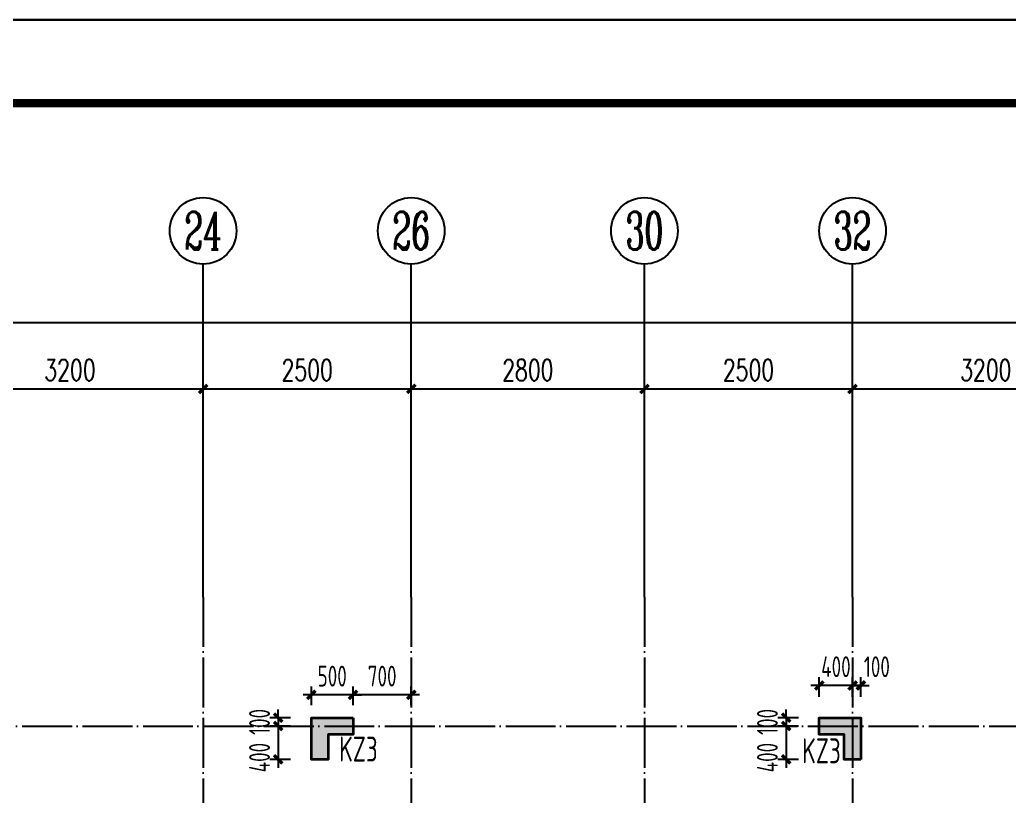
# Model space of a CAD drawing. Extents: x 393367 to 3005760, y 4998 to 826018.
# Drawn here: x 2386833 to 2398716, y 508634 to 517962 of the extents above; entities that cross this region are included whole.
import ezdxf
from ezdxf.enums import TextEntityAlignment as Align

# ---------------------------------------------------------------- set-up
doc = ezdxf.new("R2010")
doc.units = 0
doc.header["$LTSCALE"] = 1000
doc.linetypes.add('DOTE', pattern=[2.42, 2, -0.2, 0.02, -0.2])
doc.layers.get('0').update_dxf_attribs({"linetype": 'CONTINUOUS'})
doc.layers.get('Defpoints').update_dxf_attribs({"linetype": 'CONTINUOUS'})
for name, color, linetype in [('-TK', 7, 'CONTINUOUS'), ('AXIS', 3, 'CONTINUOUS'), ('AXIS_TEXT', 7, 'CONTINUOUS'), ('COLU', 7, 'CONTINUOUS'), ('COLU_HATCH', 251, 'CONTINUOUS'), ('DIM', 3, 'CONTINUOUS'), ('DOTE', 8, 'DOTE'), ('TEXT', 7, 'CONTINUOUS')]:
    doc.layers.add(name, color=color, linetype=linetype)
doc.layers.add('yichutu', color=7, linetype='CONTINUOUS', true_color=0xffffff, plot=False)
doc.styles.add('_TCH_AXIS', font='COMPLEX', dxfattribs={"bigfont": 'GBCBIG'})
doc.styles.add('_TCH_DIM_T3', font='SIMPLEX', dxfattribs={"width": 0.705882, "bigfont": 'GBCBIG'})
doc.styles.add('COMPLEX', font='COMPLEX')
doc.styles.add('TSSD_Rein', font='Tssdeng.shx', dxfattribs={"width": 0.7, "bigfont": 'hztxt.shx'})
doc.dimstyles.new('_TCH_ARCH&&100', dxfattribs={"dimtxt": 255, "dimasz": 100, "dimexe": 250, "dimexo": 300, "dimgap": 100, "dimtad": 1, "dimdec": 0, "dimzin": 0, "dimdsep": 46, "dimtxsty": '_TCH_DIM_T3', "dimblk": 'ARCHTICK', "dimcen": 0.09, "dimclrt": 7, "dimazin": 2, "dimtfac": 1, "dimtdec": 0, "dimtix": 1, "dimtmove": 2, "dimatfit": 3, "dimldrblk": 'ARCHTICK', "dimfxl": 1, "dimtolj": 1, "dimtzin": 0, "dimarcsym": 0})
doc.dimstyles.new('TSSD_100_100$0', dxfattribs={"dimtxt": 250, "dimasz": 100, "dimexe": 100, "dimexo": 250, "dimgap": 100, "dimtad": 1, "dimdec": 0, "dimzin": 0, "dimdsep": 46, "dimtxsty": 'TSSD_Rein', "dimblk": 'ARCHTICK', "dimcen": 0, "dimdle": 100, "dimclrt": 7, "dimadec": 0, "dimazin": 0, "dimtfac": 1, "dimtdec": 0, "dimtix": 1, "dimtmove": 2, "dimatfit": 3, "dimldrblk": '_tsdbk', "dimfxl": 1, "dimtolj": 1, "dimtzin": 0, "dimarcsym": 0})

# ---------------------------------------------------------------- blocks, each defined once
blk = doc.blocks.new('_ArchTick')
at = {"color": 0, "linetype": 'ByBlock', "const_width": 0.4}
blk.add_lwpolyline([(-0.5, -0.5), (0.5, 0.5)], dxfattribs=at)
blk = doc.blocks.new('*D67')
at = {"layer": 'AXIS', "color": 0, "lineweight": -2, "transparency": 16777216}
for p, q in [((2396835, 511327), (2396835, 513777)), ((2400035, 511327), (2400035, 513777)), ((2396835, 513527), (2400035, 513527))]:
    blk.add_line(p, q, dxfattribs=at)
at = {"layer": 'Defpoints', "color": 0, "transparency": 16777216}
for p in [(2400035, 513527), (2396835, 511027), (2400035, 511027)]:
    blk.add_point(p, dxfattribs=at)
at = {"layer": 'AXIS', "color": 0, "lineweight": -2, "transparency": 16777216, "xscale": 100, "yscale": 100, "zscale": 100, "rotation": 180}
blk.add_blockref('_ArchTick', (2396835, 513527), dxfattribs=at)
at = {"layer": 'AXIS', "color": 0, "lineweight": -2, "transparency": 16777216, "xscale": 100, "yscale": 100, "zscale": 100}
blk.add_blockref('_ArchTick', (2400035, 513527), dxfattribs=at)
at = {"layer": 'AXIS', "color": 7, "transparency": 16777216, "insert": (2398435, 513754), "char_height": 255, "attachment_point": 5, "style": '_TCH_DIM_T3'}
blk.add_mtext('\\A1;3200', dxfattribs=at)
blk = doc.blocks.new('*D68')
at = {"layer": 'AXIS', "color": 0, "lineweight": -2, "transparency": 16777216}
for p, q in [((2394335, 511327), (2394335, 513777)), ((2396835, 511327), (2396835, 513777)), ((2394335, 513527), (2396835, 513527))]:
    blk.add_line(p, q, dxfattribs=at)
at = {"layer": 'Defpoints', "color": 0, "transparency": 16777216}
for p in [(2396835, 513527), (2394335, 511027), (2396835, 511027)]:
    blk.add_point(p, dxfattribs=at)
at = {"layer": 'AXIS', "color": 0, "lineweight": -2, "transparency": 16777216, "xscale": 100, "yscale": 100, "zscale": 100, "rotation": 180}
blk.add_blockref('_ArchTick', (2394335, 513527), dxfattribs=at)
at = {"layer": 'AXIS', "color": 0, "lineweight": -2, "transparency": 16777216, "xscale": 100, "yscale": 100, "zscale": 100}
blk.add_blockref('_ArchTick', (2396835, 513527), dxfattribs=at)
at = {"layer": 'AXIS', "color": 7, "transparency": 16777216, "insert": (2395585, 513754), "char_height": 255, "attachment_point": 5, "style": '_TCH_DIM_T3'}
blk.add_mtext('\\A1;2500', dxfattribs=at)
blk = doc.blocks.new('*D69')
at = {"layer": 'AXIS', "color": 0, "lineweight": -2, "transparency": 16777216}
for p, q in [((2391535, 511327), (2391535, 513777)), ((2394335, 511327), (2394335, 513777)), ((2391535, 513527), (2394335, 513527))]:
    blk.add_line(p, q, dxfattribs=at)
at = {"layer": 'Defpoints', "color": 0, "transparency": 16777216}
for p in [(2394335, 513527), (2391535, 511027), (2394335, 511027)]:
    blk.add_point(p, dxfattribs=at)
at = {"layer": 'AXIS', "color": 0, "lineweight": -2, "transparency": 16777216, "xscale": 100, "yscale": 100, "zscale": 100, "rotation": 180}
blk.add_blockref('_ArchTick', (2391535, 513527), dxfattribs=at)
at = {"layer": 'AXIS', "color": 0, "lineweight": -2, "transparency": 16777216, "xscale": 100, "yscale": 100, "zscale": 100}
blk.add_blockref('_ArchTick', (2394335, 513527), dxfattribs=at)
at = {"layer": 'AXIS', "color": 7, "transparency": 16777216, "insert": (2392935, 513754), "char_height": 255, "attachment_point": 5, "style": '_TCH_DIM_T3'}
blk.add_mtext('\\A1;2800', dxfattribs=at)
blk = doc.blocks.new('*D70')
at = {"layer": 'AXIS', "color": 0, "lineweight": -2, "transparency": 16777216}
for p, q in [((2389035, 511327), (2389035, 513777)), ((2391535, 511327), (2391535, 513777)), ((2389035, 513527), (2391535, 513527))]:
    blk.add_line(p, q, dxfattribs=at)
at = {"layer": 'Defpoints', "color": 0, "transparency": 16777216}
for p in [(2391535, 513527), (2389035, 511027), (2391535, 511027)]:
    blk.add_point(p, dxfattribs=at)
at = {"layer": 'AXIS', "color": 0, "lineweight": -2, "transparency": 16777216, "xscale": 100, "yscale": 100, "zscale": 100, "rotation": 180}
blk.add_blockref('_ArchTick', (2389035, 513527), dxfattribs=at)
at = {"layer": 'AXIS', "color": 0, "lineweight": -2, "transparency": 16777216, "xscale": 100, "yscale": 100, "zscale": 100}
blk.add_blockref('_ArchTick', (2391535, 513527), dxfattribs=at)
at = {"layer": 'AXIS', "color": 7, "transparency": 16777216, "insert": (2390285, 513754), "char_height": 255, "attachment_point": 5, "style": '_TCH_DIM_T3'}
blk.add_mtext('\\A1;2500', dxfattribs=at)
blk = doc.blocks.new('*D71')
at = {"layer": 'AXIS', "color": 0, "lineweight": -2, "transparency": 16777216}
for p, q in [((2385835, 511327), (2385835, 513777)), ((2389035, 511327), (2389035, 513777)), ((2385835, 513527), (2389035, 513527))]:
    blk.add_line(p, q, dxfattribs=at)
at = {"layer": 'Defpoints', "color": 0, "transparency": 16777216}
for p in [(2389035, 513527), (2385835, 511027), (2389035, 511027)]:
    blk.add_point(p, dxfattribs=at)
at = {"layer": 'AXIS', "color": 0, "lineweight": -2, "transparency": 16777216, "xscale": 100, "yscale": 100, "zscale": 100, "rotation": 180}
blk.add_blockref('_ArchTick', (2385835, 513527), dxfattribs=at)
at = {"layer": 'AXIS', "color": 0, "lineweight": -2, "transparency": 16777216, "xscale": 100, "yscale": 100, "zscale": 100}
blk.add_blockref('_ArchTick', (2389035, 513527), dxfattribs=at)
at = {"layer": 'AXIS', "color": 7, "transparency": 16777216, "insert": (2387435, 513754), "char_height": 255, "attachment_point": 5, "style": '_TCH_DIM_T3'}
blk.add_mtext('\\A1;3200', dxfattribs=at)
blk = doc.blocks.new('*D121')
at = {"layer": 'AXIS', "color": 0, "lineweight": -2, "transparency": 16777216}
for p, q in [((2351735, 511327), (2351735, 514577)), ((2406735, 511327), (2406735, 514577)), ((2351735, 514327), (2406735, 514327))]:
    blk.add_line(p, q, dxfattribs=at)
at = {"layer": 'Defpoints', "color": 0, "transparency": 16777216}
for p in [(2406735, 514327), (2351735, 511027), (2406735, 511027)]:
    blk.add_point(p, dxfattribs=at)
at = {"layer": 'AXIS', "color": 0, "lineweight": -2, "transparency": 16777216, "xscale": 100, "yscale": 100, "zscale": 100, "rotation": 180}
blk.add_blockref('_ArchTick', (2351735, 514327), dxfattribs=at)
at = {"layer": 'AXIS', "color": 0, "lineweight": -2, "transparency": 16777216, "xscale": 100, "yscale": 100, "zscale": 100}
blk.add_blockref('_ArchTick', (2406735, 514327), dxfattribs=at)
at = {"layer": 'AXIS', "color": 7, "transparency": 16777216, "insert": (2379235, 514554), "char_height": 255, "attachment_point": 5, "style": '_TCH_DIM_T3'}
blk.add_mtext('\\A1;55000', dxfattribs=at)
blk = doc.blocks.new('_axiso')
blk.add_circle((0, 0), 0.5)
at = {"layer": 'AXIS_TEXT', "style": 'COMPLEX', "width": 1.041667}
blk.add_attdef('A', text='', height=0.56, dxfattribs=at).set_placement((-0.25, -0.28), (0.25, -0.28), align=Align.FIT)
blk = doc.blocks.new('A1')
blk.add_lwpolyline([(0, 59400), (0, 0), (84100, 0), (84100, 59400)], close=True)
at = {"const_width": 100}
blk.add_lwpolyline([(2500, 58400), (2500, 1000), (83100, 1000), (83100, 58400)], close=True, dxfattribs=at)
blk = doc.blocks.new('*D274')
at = {"layer": 'Defpoints', "color": 0, "transparency": 16777216}
for p in [(2396835, 509965), (2396835, 509577), (2396935, 509577)]:
    blk.add_point(p, dxfattribs=at)
at = {"layer": 'DIM', "color": 0, "lineweight": -2, "transparency": 16777216}
for p, q in [((2396835, 509827), (2396835, 510065)), ((2396935, 509827), (2396935, 510065)), ((2396835, 509965), (2396735, 509965)), ((2396935, 509965), (2396835, 509965)), ((2396935, 509965), (2397035, 509965))]:
    blk.add_line(p, q, dxfattribs=at)
at = {"layer": 'DIM', "color": 0, "lineweight": -2, "transparency": 16777216, "xscale": 100, "yscale": 100, "zscale": 100}
blk.add_blockref('_ArchTick', (2396835, 509965), dxfattribs=at)
at = {"layer": 'DIM', "color": 0, "lineweight": -2, "transparency": 16777216, "xscale": 100, "yscale": 100, "zscale": 100, "rotation": 180}
blk.add_blockref('_ArchTick', (2396935, 509965), dxfattribs=at)
at = {"layer": 'DIM', "color": 7, "transparency": 16777216, "insert": (2397127, 510190), "char_height": 250, "attachment_point": 5, "style": 'TSSD_Rein'}
blk.add_mtext('\\A1;100', dxfattribs=at)
blk = doc.blocks.new('_tsdbk')
blk.add_line((-1, 0), (0, 0))
at = {"const_width": 0.5}
blk.add_lwpolyline([(-0.7, -0.7), (0.7, 0.7)], dxfattribs=at)
blk = doc.blocks.new('*D275')
at = {"layer": 'Defpoints', "color": 0, "transparency": 16777216}
for p in [(2396435, 509965), (2396435, 509577), (2396835, 509577)]:
    blk.add_point(p, dxfattribs=at)
at = {"layer": 'DIM', "color": 0, "lineweight": -2, "transparency": 16777216}
for p, q in [((2396435, 509827), (2396435, 510065)), ((2396835, 509827), (2396835, 510065)), ((2396435, 509965), (2396335, 509965)), ((2396835, 509965), (2396435, 509965)), ((2396835, 509965), (2396935, 509965))]:
    blk.add_line(p, q, dxfattribs=at)
at = {"layer": 'DIM', "color": 0, "lineweight": -2, "transparency": 16777216, "xscale": 100, "yscale": 100, "zscale": 100}
blk.add_blockref('_ArchTick', (2396435, 509965), dxfattribs=at)
at = {"layer": 'DIM', "color": 0, "lineweight": -2, "transparency": 16777216, "xscale": 100, "yscale": 100, "zscale": 100, "rotation": 180}
blk.add_blockref('_ArchTick', (2396835, 509965), dxfattribs=at)
at = {"layer": 'DIM', "color": 7, "transparency": 16777216, "insert": (2396635, 510190), "char_height": 250, "attachment_point": 5, "style": 'TSSD_Rein'}
blk.add_mtext('\\A1;400', dxfattribs=at)
blk = doc.blocks.new('*D271')
at = {"layer": 'Defpoints', "color": 0, "transparency": 16777216}
for p in [(2390835, 509852), (2390835, 509477), (2391535, 509477)]:
    blk.add_point(p, dxfattribs=at)
at = {"layer": 'DIM', "color": 0, "lineweight": -2, "transparency": 16777216}
for p, q in [((2390835, 509727), (2390835, 509952)), ((2391535, 509727), (2391535, 509952)), ((2391635, 509852), (2390735, 509852))]:
    blk.add_line(p, q, dxfattribs=at)
at = {"layer": 'DIM', "color": 0, "lineweight": -2, "transparency": 16777216, "xscale": 100, "yscale": 100, "zscale": 100, "rotation": 180}
blk.add_blockref('_ArchTick', (2390835, 509852), dxfattribs=at)
at = {"layer": 'DIM', "color": 0, "lineweight": -2, "transparency": 16777216, "xscale": 100, "yscale": 100, "zscale": 100}
blk.add_blockref('_ArchTick', (2391535, 509852), dxfattribs=at)
at = {"layer": 'DIM', "color": 7, "transparency": 16777216, "insert": (2391185, 510077), "char_height": 250, "attachment_point": 5, "style": 'TSSD_Rein'}
blk.add_mtext('\\A1;700', dxfattribs=at)
blk = doc.blocks.new('*D272')
at = {"layer": 'Defpoints', "color": 0, "transparency": 16777216}
for p in [(2390335, 509852), (2390335, 509477), (2390835, 509477)]:
    blk.add_point(p, dxfattribs=at)
at = {"layer": 'DIM', "color": 0, "lineweight": -2, "transparency": 16777216}
for p, q in [((2390335, 509727), (2390335, 509952)), ((2390835, 509727), (2390835, 509952)), ((2390335, 509852), (2390235, 509852)), ((2390835, 509852), (2390335, 509852)), ((2390835, 509852), (2390935, 509852))]:
    blk.add_line(p, q, dxfattribs=at)
at = {"layer": 'DIM', "color": 0, "lineweight": -2, "transparency": 16777216, "xscale": 100, "yscale": 100, "zscale": 100}
blk.add_blockref('_ArchTick', (2390335, 509852), dxfattribs=at)
at = {"layer": 'DIM', "color": 0, "lineweight": -2, "transparency": 16777216, "xscale": 100, "yscale": 100, "zscale": 100, "rotation": 180}
blk.add_blockref('_ArchTick', (2390835, 509852), dxfattribs=at)
at = {"layer": 'DIM', "color": 7, "transparency": 16777216, "insert": (2390585, 510077), "char_height": 250, "attachment_point": 5, "style": 'TSSD_Rein'}
blk.add_mtext('\\A1;500', dxfattribs=at)
blk = doc.blocks.new('*D280')
at = {"layer": 'Defpoints', "color": 0, "transparency": 16777216}
for p in [(2390336, 509577), (2389937, 509477), (2390336, 509477)]:
    blk.add_point(p, dxfattribs=at)
at = {"layer": 'DIM', "color": 0, "lineweight": -2, "transparency": 16777216}
for p, q in [((2390086, 509577), (2389837, 509577)), ((2389937, 509577), (2389937, 509677)), ((2389937, 509577), (2389937, 509477)), ((2390086, 509477), (2389837, 509477)), ((2389937, 509477), (2389937, 509377))]:
    blk.add_line(p, q, dxfattribs=at)
at = {"layer": 'DIM', "color": 0, "lineweight": -2, "transparency": 16777216, "xscale": 100, "yscale": 100, "zscale": 100}
for p, rotation in [((2389937, 509577), 270), ((2389937, 509477), 90)]:
    blk.add_blockref('_ArchTick', p, dxfattribs=dict(at, rotation=rotation))
at = {"layer": 'DIM', "color": 7, "transparency": 16777216, "insert": (2389712, 509527), "char_height": 250, "attachment_point": 5, "rotation": 90, "style": 'TSSD_Rein'}
blk.add_mtext('\\A1;100', dxfattribs=at)
blk = doc.blocks.new('*D281')
at = {"layer": 'Defpoints', "color": 0, "transparency": 16777216}
for p in [(2390336, 509477), (2389937, 509077), (2390335, 509077)]:
    blk.add_point(p, dxfattribs=at)
at = {"layer": 'DIM', "color": 0, "lineweight": -2, "transparency": 16777216}
for p, q in [((2389937, 509577), (2389937, 508977)), ((2390086, 509477), (2389837, 509477)), ((2390085, 509077), (2389837, 509077))]:
    blk.add_line(p, q, dxfattribs=at)
at = {"layer": 'DIM', "color": 0, "lineweight": -2, "transparency": 16777216, "xscale": 100, "yscale": 100, "zscale": 100}
for p, rotation in [((2389937, 509477), 90), ((2389937, 509077), 270)]:
    blk.add_blockref('_ArchTick', p, dxfattribs=dict(at, rotation=rotation))
at = {"layer": 'DIM', "color": 7, "transparency": 16777216, "insert": (2389712, 509098), "char_height": 250, "attachment_point": 5, "rotation": 90, "style": 'TSSD_Rein'}
blk.add_mtext('\\A1;400', dxfattribs=at)
blk = doc.blocks.new('*D282')
at = {"layer": 'Defpoints', "color": 0, "transparency": 16777216}
for p in [(2396436, 509577), (2396037, 509477), (2396436, 509477)]:
    blk.add_point(p, dxfattribs=at)
at = {"layer": 'DIM', "color": 0, "lineweight": -2, "transparency": 16777216}
for p, q in [((2396186, 509577), (2395937, 509577)), ((2396037, 509577), (2396037, 509677)), ((2396037, 509577), (2396037, 509477)), ((2396186, 509477), (2395937, 509477)), ((2396037, 509477), (2396037, 509377))]:
    blk.add_line(p, q, dxfattribs=at)
at = {"layer": 'DIM', "color": 0, "lineweight": -2, "transparency": 16777216, "xscale": 100, "yscale": 100, "zscale": 100}
for p, rotation in [((2396037, 509577), 270), ((2396037, 509477), 90)]:
    blk.add_blockref('_ArchTick', p, dxfattribs=dict(at, rotation=rotation))
at = {"layer": 'DIM', "color": 7, "transparency": 16777216, "insert": (2395812, 509527), "char_height": 250, "attachment_point": 5, "rotation": 90, "style": 'TSSD_Rein'}
blk.add_mtext('\\A1;100', dxfattribs=at)
blk = doc.blocks.new('*D283')
at = {"layer": 'Defpoints', "color": 0, "transparency": 16777216}
for p in [(2396436, 509477), (2396037, 509077), (2396435, 509077)]:
    blk.add_point(p, dxfattribs=at)
at = {"layer": 'DIM', "color": 0, "lineweight": -2, "transparency": 16777216}
for p, q in [((2396037, 509577), (2396037, 508977)), ((2396186, 509477), (2395937, 509477)), ((2396185, 509077), (2395937, 509077))]:
    blk.add_line(p, q, dxfattribs=at)
at = {"layer": 'DIM', "color": 0, "lineweight": -2, "transparency": 16777216, "xscale": 100, "yscale": 100, "zscale": 100}
for p, rotation in [((2396037, 509477), 90), ((2396037, 509077), 270)]:
    blk.add_blockref('_ArchTick', p, dxfattribs=dict(at, rotation=rotation))
at = {"layer": 'DIM', "color": 7, "transparency": 16777216, "insert": (2395812, 509098), "char_height": 250, "attachment_point": 5, "rotation": 90, "style": 'TSSD_Rein'}
blk.add_mtext('\\A1;400', dxfattribs=at)
blk = doc.blocks.new('yct-841-594-84100-59400-100-1000')
at = {"layer": 'yichutu', "color": 7, "true_color": 0xffffff}
blk.add_lwpolyline([(0, 0), (0, 59400), (84100, 59400), (84100, 0)], close=True, dxfattribs=at)

msp = doc.modelspace()

# ---------------------------------------------------------------- hatches: boundary and pattern name
at = {"layer": 'COLU_HATCH'}
for points in [[(2390835.04735, 509576.93854), (2390835.04735, 509376.93854), (2390535.04735, 509376.93854), (2390535.04735, 509076.93854), (2390335.04735, 509076.93854), (2390335.04735, 509576.93854)], [(2396935.14513, 509077.03757), (2396735.14513, 509077.03757), (2396735.14513, 509377.03757), (2396435.14513, 509377.03757), (2396435.14513, 509577.03757), (2396935.14513, 509577.03757)]]:
    msp.add_hatch(color=256, dxfattribs=at).paths.add_polyline_path(points)

# ---------------------------------------------------------------- linework, layer by layer
at = {"layer": 'AXIS'}
for p, q in [((2389034.75935, 511026.98994), (2389034.75935, 515026.98994)), ((2391534.75935, 511026.98994), (2391534.75935, 515026.98994)), ((2394334.75935, 511026.98994), (2394334.75935, 515026.98994)), ((2396834.75935, 511026.98994), (2396834.75935, 515026.98994))]:
    msp.add_line(p, q, dxfattribs=at)
at = {"layer": 'COLU', "lineweight": 35}
for points in [[(2390835.04735, 509576.93854), (2390835.04735, 509376.93854), (2390535.04735, 509376.93854), (2390535.04735, 509076.93854), (2390335.04735, 509076.93854), (2390335.04735, 509576.93854)], [(2396935.14513, 509077.03757), (2396735.14513, 509077.03757), (2396735.14513, 509377.03757), (2396435.14513, 509377.03757), (2396435.14513, 509577.03757), (2396935.14513, 509577.03757)]]:
    msp.add_lwpolyline(points, close=True, dxfattribs=at)
at = {"layer": 'DOTE', "linetype": 'DOTE', "ltscale": 0.3}
for p, q in [((2389034.75935, 511026.98994), (2389034.75935, 502376.98994)), ((2391534.75935, 511026.98994), (2391534.75935, 500876.98994)), ((2394334.75935, 511026.98994), (2394334.75935, 500876.98994)), ((2396834.75935, 511026.98994), (2396834.75935, 502376.98994)), ((2349834.75935, 509476.98994), (2408634.75935, 509476.98994))]:
    msp.add_line(p, q, dxfattribs=at)

# ---------------------------------------------------------------- block references
at = {"layer": '-TK'}
msp.add_blockref('A1', (2339893.38356, 458562.12225), dxfattribs=at)
at = {"layer": 'AXIS'}
ref = msp.add_blockref('_axiso', (2389034.75935, 515426.98994), dxfattribs=dict(at, xscale=800, yscale=800, zscale=800))
ref.add_attrib('A', '24', dxfattribs={"layer": 'AXIS_TEXT', "height": 452.54834, "style": '_TCH_AXIS', "width": 0.583333}).set_placement((2388808.48518, 515200.71577), (2389261.03352, 515200.71577), align=Align.FIT)
ref = msp.add_blockref('_axiso', (2391534.75935, 515426.98994), dxfattribs=dict(at, xscale=800, yscale=800, zscale=800))
ref.add_attrib('A', '26', dxfattribs={"layer": 'AXIS_TEXT', "height": 452.54834, "style": '_TCH_AXIS', "width": 0.617647}).set_placement((2391308.48518, 515200.71577), (2391761.03352, 515200.71577), align=Align.FIT)
ref = msp.add_blockref('_axiso', (2394334.75935, 515426.98994), dxfattribs=dict(at, xscale=800, yscale=800, zscale=800))
ref.add_attrib('A', '30', dxfattribs={"layer": 'AXIS_TEXT', "height": 452.54834, "style": '_TCH_AXIS', "width": 0.636364}).set_placement((2394108.48518, 515200.71577), (2394561.03352, 515200.71577), align=Align.FIT)
ref = msp.add_blockref('_axiso', (2396834.75935, 515426.98994), dxfattribs=dict(at, xscale=800, yscale=800, zscale=800))
ref.add_attrib('A', '32', dxfattribs={"layer": 'AXIS_TEXT', "height": 452.54834, "style": '_TCH_AXIS', "width": 0.636364}).set_placement((2396608.48518, 515200.71577), (2397061.03352, 515200.71577), align=Align.FIT)
at = {"layer": 'yichutu'}
msp.add_blockref('yct-841-594-84100-59400-100-1000', (2339893.38356, 458562.12225), dxfattribs=at)

# ---------------------------------------------------------------- texts
at = {"layer": 'TEXT', "color": 230, "style": 'TSSD_Rein', "width": 0.7}
for p in [(2390667.21997, 509050.50947), (2396228.54527, 509029.59789)]:
    msp.add_text('KZ3', height=300, dxfattribs=at).set_placement(p)

# ---------------------------------------------------------------- dimensions: what is measured, and where the dimension line sits
at = {"layer": 'AXIS'}
for p1, p2, distance, picture, middle in [((2351734.75935, 511026.98994), (2406734.75935, 511026.98994), 3300, '*D121', (2379234.75935, 514554.48994)), ((2385834.75935, 511026.98994), (2389034.75935, 511026.98994), 2500, '*D71', (2387434.75935, 513754.48994)), ((2389034.75935, 511026.98994), (2391534.75935, 511026.98994), 2500, '*D70', (2390284.75935, 513754.48994)), ((2391534.75935, 511026.98994), (2394334.75935, 511026.98994), 2500, '*D69', (2392934.75935, 513754.48994)), ((2394334.75935, 511026.98994), (2396834.75935, 511026.98994), 2500, '*D68', (2395584.75935, 513754.48994)), ((2396834.75935, 511026.98994), (2400034.75935, 511026.98994), 2500, '*D67', (2398434.75935, 513754.48994))]:
    dim = msp.add_aligned_dim(p1=p1, p2=p2, distance=distance, dimstyle='_TCH_ARCH&&100', dxfattribs=at)
    dim.commit()
    dim.dimension.update_dxf_attribs({"geometry": picture, "text_midpoint": middle})
at = {"layer": 'DIM'}
for base, p1, p2, angle, picture, middle in [((2396434.75886, 509964.65985), (2396834.75935, 509577.03757), (2396434.75886, 509577.03757), 180, '*D275', (2396634.75911, 510189.65985)), ((2390334.66109, 509851.81972), (2390834.66109, 509476.98994), (2390334.66109, 509476.98994), 180, '*D272', (2390584.66109, 510076.81972)), ((2390834.66109, 509851.81972), (2391534.75935, 509476.98994), (2390834.66109, 509476.98994), 180, '*D271', (2391184.71022, 510076.81972)), ((2389937.09527, 509476.98994), (2390335.81987, 509576.93854), (2390335.81987, 509476.98994), 90, '*D280', (2389712.09527, 509526.96424)), ((2396037.19305, 509476.98994), (2396435.91765, 509576.93854), (2396435.91765, 509476.98994), 90, '*D282', (2395812.19305, 509526.96424))]:
    dim = msp.add_linear_dim(base=base, p1=p1, p2=p2, angle=angle, dimstyle='TSSD_100_100$0', dxfattribs=at)
    dim.commit()
    dim.dimension.update_dxf_attribs({"geometry": picture, "text_midpoint": middle})
for base, p1, p2, angle, picture, middle in [((2396834.75935, 509964.65985), (2396934.75886, 509577.03757), (2396834.75935, 509577.03757), 180, '*D274', (2397127.1791, 510189.65985)), ((2389937.09527, 509076.93854), (2390335.81987, 509476.98994), (2390335.04735, 509076.93854), 90, '*D281', (2389712.09527, 509097.90038)), ((2396037.19305, 509076.93854), (2396435.91765, 509476.98994), (2396435.14513, 509076.93854), 90, '*D283', (2395812.19305, 509097.90038))]:
    dim = msp.add_linear_dim(base=base, p1=p1, p2=p2, angle=angle, dimstyle='TSSD_100_100$0', dxfattribs=at)
    dim.commit()
    dim.dimension.update_dxf_attribs({"geometry": picture, "text_midpoint": middle, "dimtype": 160})

doc.saveas('drawing.dxf')
